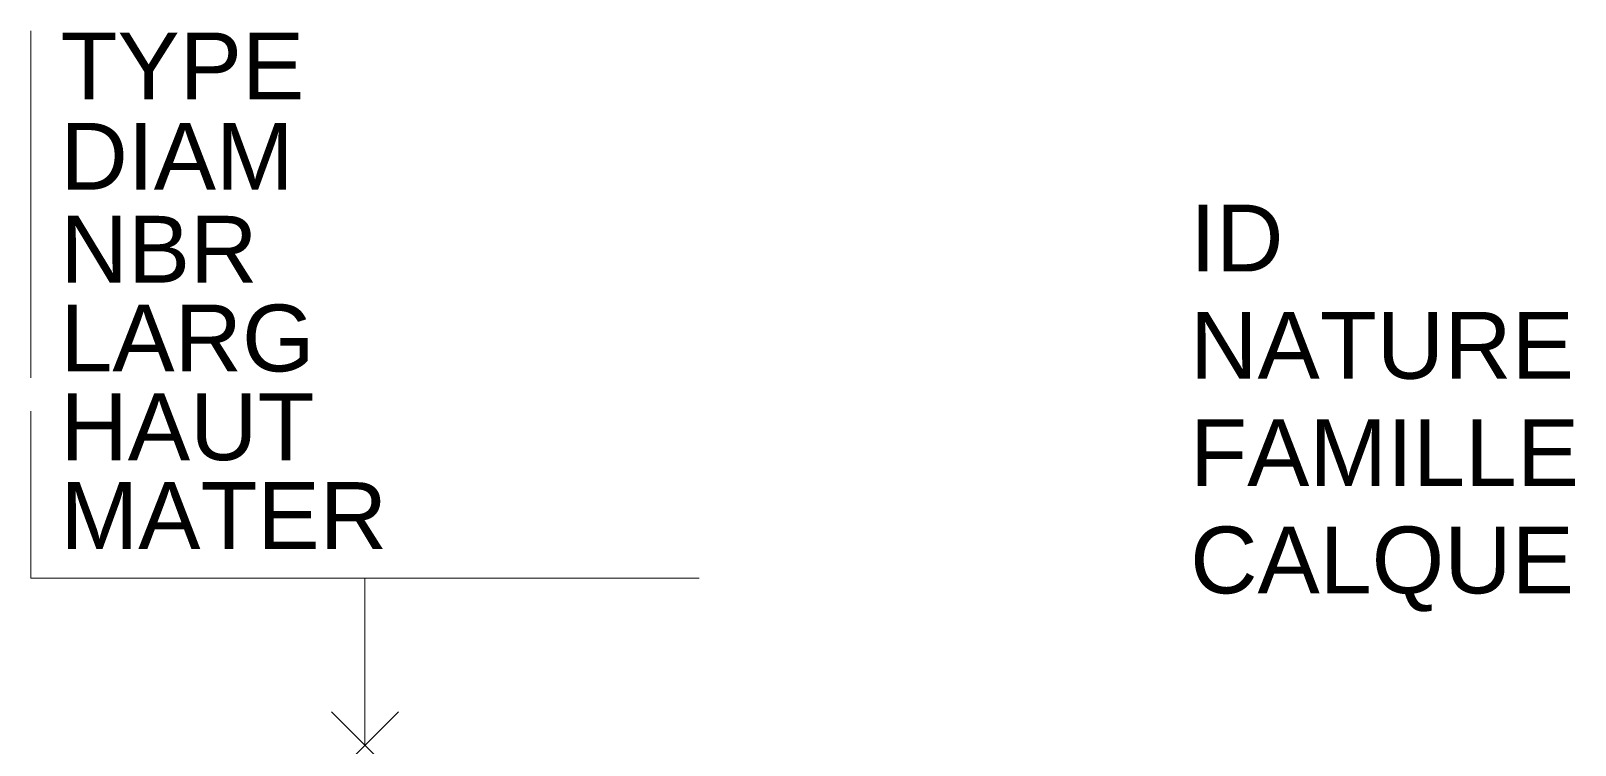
# Model space of a CAD drawing. Header units: metres. Extents: x -1 to 3.62, y 0 to 2.14.
import ezdxf

# ---------------------------------------------------------------- set-up
doc = ezdxf.new("R2010")
doc.units = ezdxf.units.M
doc.header["$PDMODE"] = 3
doc.header["$PDSIZE"] = 0.1
doc.linetypes.add('Socle_Continu', pattern=[2.5, 2.5, 0])
doc.layers.add('SIGNV_SCI', color=20, linetype='Socle_Continu', lineweight=13)
doc.styles.get("Standard").update_dxf_attribs({"font": 'arial.ttf'})

msp = doc.modelspace()

# ---------------------------------------------------------------- linework, layer by layer
at = {"layer": 'SIGNV_SCI', "linetype": 'Socle_Continu'}
msp.add_line((0, 0.5), (0, 0), dxfattribs=at)
at = {"layer": 'SIGNV_SCI', "linetype": 'Socle_Continu', "flags": 128}
msp.add_lwpolyline([(1, 0.5), (-1, 0.5), (-1, 2.1386)], dxfattribs=at)
at = {"layer": 'SIGNV_SCI', "linetype": 'Socle_Continu'}
msp.add_point((0, 0), dxfattribs=at)

# ---------------------------------------------------------------- texts
for tag, p, s in [('TYPE', (-0.9115, 1.9334), 'par ex: branchement, ou transport'), ('DIAM', (-0.9115, 1.6632), 'ØXX'), ('NBR', (-0.9115, 1.3848), '00'), ('LARG', (-0.9115, 1.119), '00'), ('HAUT', (-0.9115, 0.8532), '00'), ('MATER', (-0.9115, 0.5874), "Matériaux de l'objet")]:
    msp.add_attdef(tag, p, s, height=0.2, dxfattribs=at)
at = {"layer": 'SIGNV_SCI', "linetype": 'Socle_Continu', "flags": 9}
for tag, p, s in [('ID', (2.4699, 1.4183), 'HP_0573'), ('NATURE', (2.4699, 1.097), 'Texte information'), ('FAMILLE', (2.4699, 0.7757), 'Signalisation verticale'), ('CALQUE', (2.4699, 0.4544), 'SIGNV_SCI')]:
    msp.add_attdef(tag, p, s, height=0.2, dxfattribs=at)

doc.saveas('drawing.dxf')
